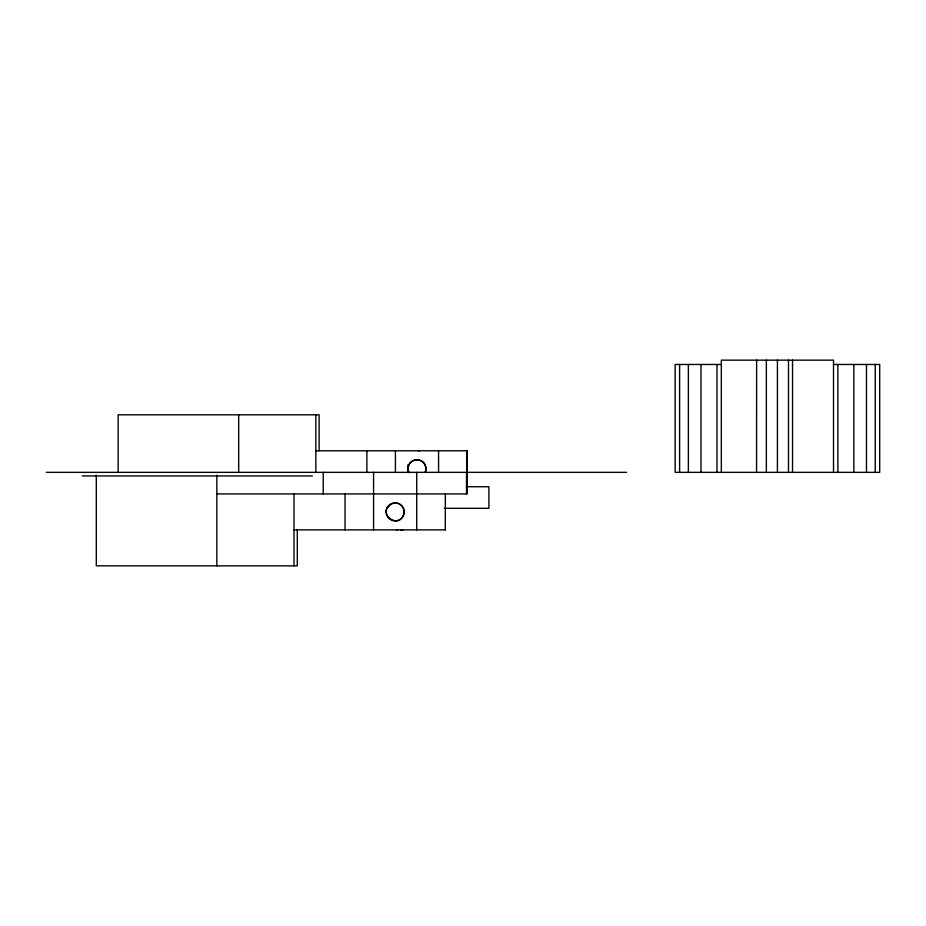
<?xml version="1.0" encoding="UTF-8"?>
<svg xmlns="http://www.w3.org/2000/svg" width="926" height="926" viewBox="0 0 926 926"><rect width="100%" height="100%" fill="white"/><g stroke="black" fill="none" stroke-linecap="round" stroke-linejoin="round"><path stroke-width="1.39" d="M408.03 472.549L408.077 464.586M408.088 467.352C409.084 458.555 422.569 457.143 425.358 465.535M387.114 508.004L391.478 503.686L396.073 502.957A9.098 9.017 -90 0 1 402.127 506.244L403.354 508.247A8.346 7.697 -90 0 1 403.528 515.122C398.076 529.128 378.109 514.069 389.487 504.913A8.994 8.994 0 0 1 403.875 509.728A8.994 8.994 0 0 1 393.434 520.725A8.994 8.994 0 0 1 387.878 506.615M387.832 506.615L389.487 504.913M396.502 529.88L397.671 529.88M721.273 364.474L675.147 364.474L675.147 472.353L879.7 472.353L879.7 364.474L833.574 364.474M315.835 450.777L467.202 450.777L467.202 486.729M46.3 472.353L626.613 472.353M82.264 475.941L312.386 475.941M466.403 486.729L488.905 486.729L488.905 508.305L444.283 508.305M216.834 493.928L467.063 493.928L467.109 450.777M294.005 529.88L445.371 529.88M418.332 450.777L419.501 450.777M400.726 529.88L402.845 529.88M408.03 469.69L408.945 472.654M875.232 364.474L875.232 472.353M866.481 364.474L866.481 472.353M853.853 364.474L853.853 472.353M837.868 364.474L837.868 472.353M833.516 472.353L833.516 360.156L721.331 360.156L721.331 472.353M792.529 360.156L792.529 472.353M788.489 360.156L788.489 472.353M777.423 360.156L777.423 472.353M766.358 360.156L766.358 472.353M756.623 360.156L756.565 472.353M716.979 364.474L716.979 472.353M700.994 364.474L700.994 472.353M688.365 364.474L688.365 472.353M679.615 364.474L679.615 472.353M466.53 472.353L466.53 493.928M445.371 493.928L445.267 529.88M438.565 450.777L438.565 472.353M416.723 472.353L416.723 529.88M395.414 450.777L395.414 472.353M373.572 472.353L373.572 529.88M366.87 450.777L366.87 472.353M345.028 493.928L345.028 529.88M323.232 472.353L323.232 493.928M319.123 450.777L319.123 414.813L118.146 414.813L118.146 472.353M315.835 414.813L315.835 472.353M297.292 529.88L297.292 565.844L96.304 565.844L96.304 475.223M294.005 493.928L294.005 565.844M238.676 414.813L238.676 472.353M216.834 475.223L216.834 565.844M425.37 465.535A8.346 7.697 -90 0 1 425.184 472.41A8.994 8.994 0 0 0 417.221 459.771A8.994 8.994 0 0 0 408.597 471.971"/></g></svg>
